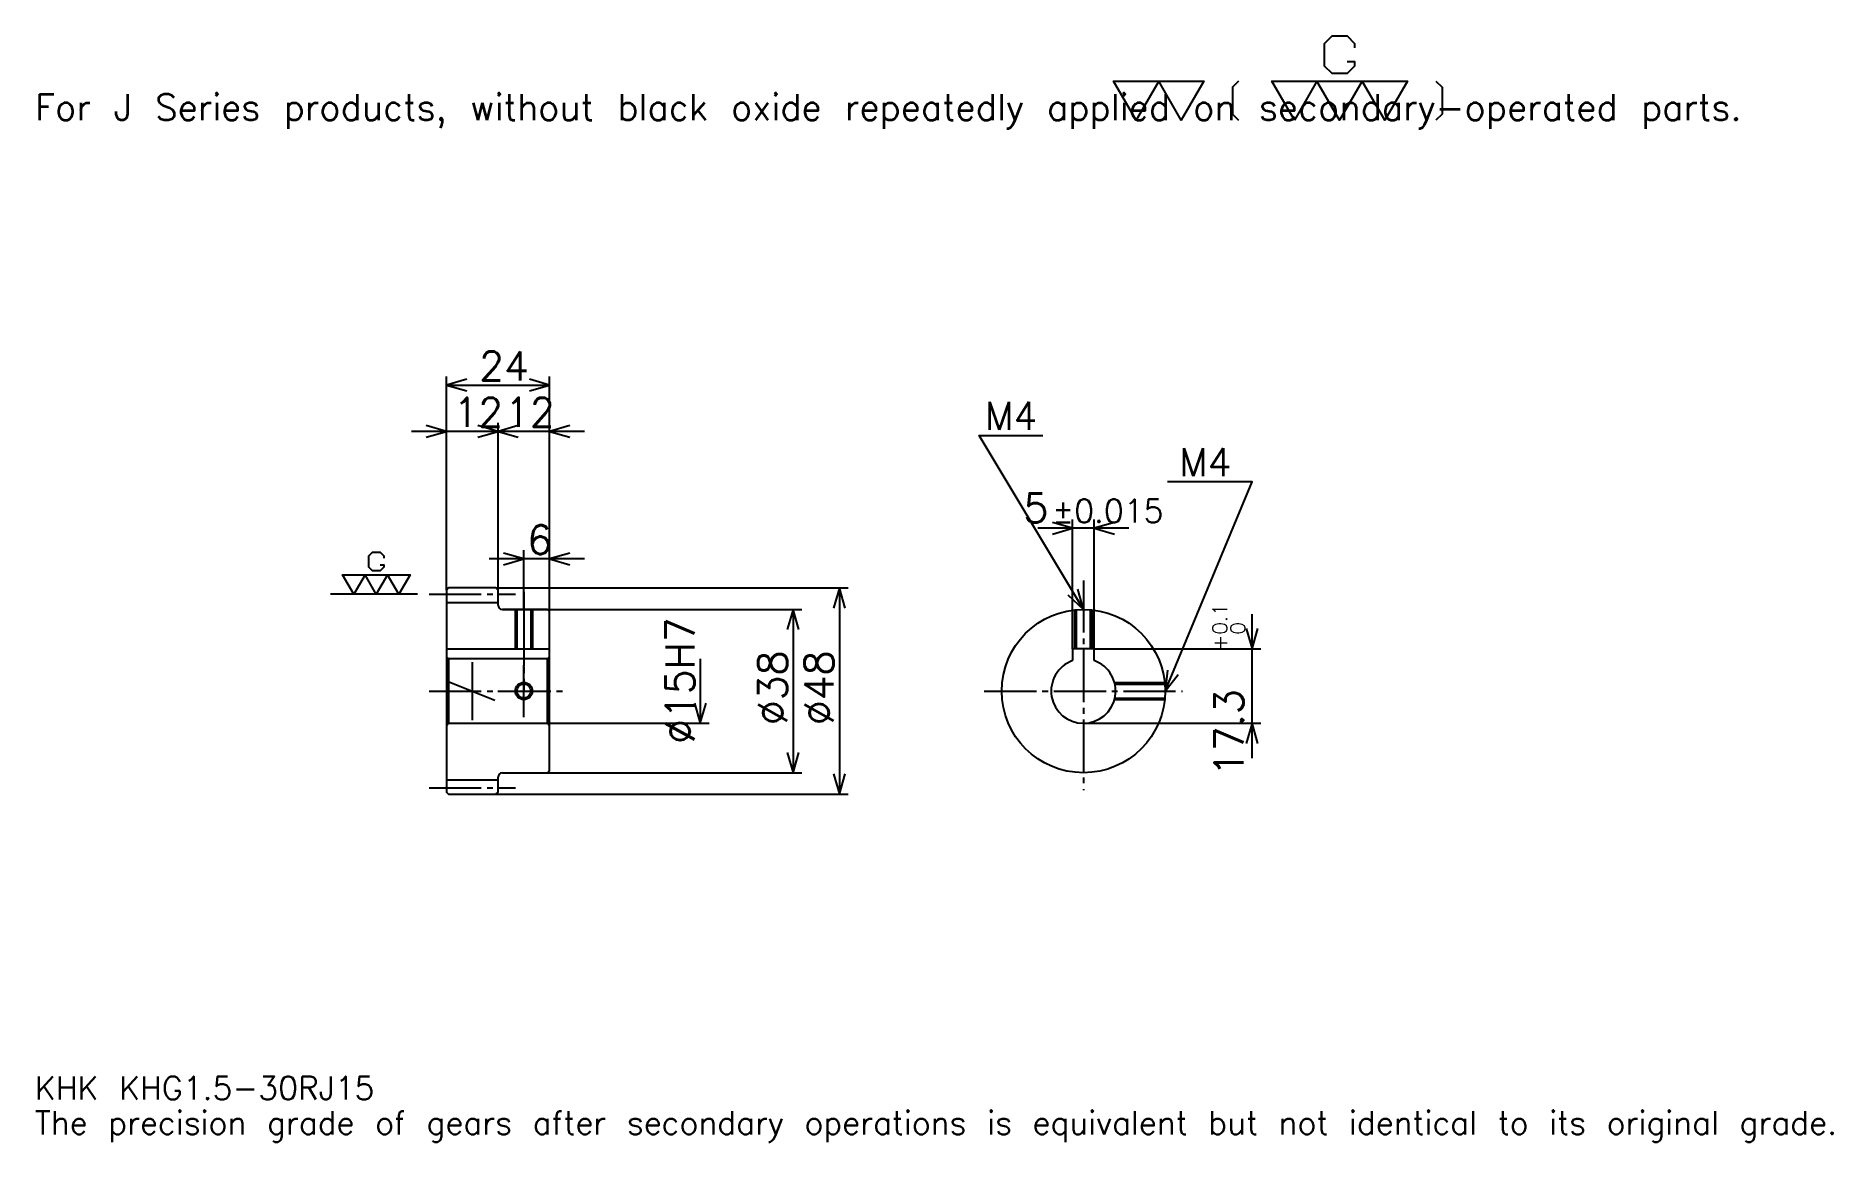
# Model space of a CAD drawing. Extents: x 14 to 432, y 5 to 262.
import ezdxf

# ---------------------------------------------------------------- set-up
doc = ezdxf.new("R2010")
doc.units = 0
doc.linetypes.add('DASHDOT', pattern=[16.173913, 12.130435, -1.347826, 1.347826, -1.347826])
doc.layers.get('0').update_dxf_attribs({"linetype": 'CONTINUOUS'})
doc.layers.add('DASHDOT', color=6, linetype='DASHDOT')
doc.styles.add('KANJI', font='TXT', dxfattribs={"bigfont": 'BIGFONT'})

msp = doc.modelspace()

# ---------------------------------------------------------------- linework, layer by layer
at = {"color": 5}
for p, q in [((109.173904, 133.847824), (109.173904, 183.043472)), ((109.173904, 181.021729), (133.173904, 181.021729)), ((133.173904, 133.847824), (133.173904, 183.043472)), ((121.173904, 133.847824), (121.173904, 172.260864)), ((129.260864, 170.239136), (101.086945, 170.239136)), ((141.260864, 170.239136), (113.086945, 170.239136)), ((267.891296, 147.717392), (246.717377, 147.717392)), ((254.804337, 119.647827), (254.804337, 149.739136)), ((259.804321, 119.647827), (259.804321, 149.739136)), ((127.173904, 133.847824), (127.173904, 142.608688)), ((141.260864, 140.58696), (119.086945, 140.58696)), ((109.173904, 133.347824), (109.173904, 133.847824)), ((120.673904, 133.847824), (133.173904, 133.847824)), ((121.173904, 133.347824), (121.173904, 133.847824)), ((127.173904, 128.847824), (127.173904, 133.847824)), ((127.173904, 128.847824), (127.173904, 133.847824)), ((133.173904, 133.847824), (202.586945, 133.847824)), ((133.173904, 128.347824), (133.173904, 133.847824)), ((200.565216, 133.847824), (200.565216, 85.847824)), ((122.173904, 128.847824), (133.173904, 128.847824)), ((133.173904, 128.847824), (191.804337, 128.847824)), ((189.782593, 128.847824), (189.782593, 90.847824)), ((296.521729, 94.260864), (296.521729, 127.734779)), ((168.217377, 117.347824), (168.217377, 102.347824)), ((259.804321, 119.647827), (298.543457, 119.647827)), ((133.173904, 102.347824), (170.23912, 102.347824)), ((257.304321, 102.347824), (298.543457, 102.347824)), ((122.173904, 90.847824), (133.173904, 90.847824)), ((133.173904, 90.847824), (191.804337, 90.847824)), ((120.673904, 85.847824), (133.173904, 85.847824)), ((133.173904, 85.847824), (202.586945, 85.847824))]:
    msp.add_line(p, q, dxfattribs=at)
at = {"color": 7}
for p, q in [((102.434776, 132.347824), (82.217384, 132.347824)), ((115.173904, 116.586952), (115.173904, 103.108696))]:
    msp.add_line(p, q, dxfattribs=at)
at = {"color": 4}
for p, q in [((109.173904, 130.472824), (121.173904, 130.472824)), ((109.173904, 119.647827), (133.173904, 119.647827)), ((109.673904, 117.347824), (109.673904, 102.347824)), ((132.673904, 117.347824), (133.173904, 117.847824)), ((132.673904, 102.347824), (133.173904, 101.847824)), ((109.173904, 89.222824), (121.173904, 89.222824))]:
    msp.add_line(p, q, dxfattribs=at)
at = {"color": 7}
for points in [[(318.626099, 256.275635), (320.378265, 256.275635), (320.378265, 255.224335), (318.626099, 253.472168), (315.121735, 253.472168), (313.369568, 255.224335), (313.369568, 260.480865), (315.121735, 262.233032), (318.626099, 262.233032), (320.378265, 260.480865), (320.378265, 259.429565)], [(269.565216, 242.608688), (264.308685, 251.720001), (285.334778, 251.720001), (280.078247, 242.608688), (274.821747, 251.720001), (269.565216, 242.608688)], [(293.394775, 251.720001), (291.993042, 250.318253), (291.993042, 244.010422), (293.394775, 242.608688)], [(306.36087, 242.608688), (301.10434, 251.720001), (332.643463, 251.720001), (327.386963, 242.608688), (322.130432, 251.720001), (316.873901, 242.608688), (311.617401, 251.720001), (306.36087, 242.608688)], [(339.301727, 251.720001), (340.703491, 250.318253), (340.703491, 244.010422), (339.301727, 242.608688)], [(93.741295, 139.181305), (94.617386, 139.181305), (94.617386, 138.655655), (93.741295, 137.779572), (91.98912, 137.779572), (91.113037, 138.655655), (91.113037, 141.283905), (91.98912, 142.160004), (93.741295, 142.160004), (94.617386, 141.283905), (94.617386, 140.758255)], [(87.608688, 132.347824), (84.980423, 136.903473), (100.749992, 136.903473), (98.121735, 132.347824), (95.493469, 136.903473), (92.865204, 132.347824), (90.236946, 136.903473), (87.608688, 132.347824)]]:
    msp.add_lwpolyline(points, dxfattribs=at)
at = {"color": 5}
for points in [[(113.891296, 182.369568), (109.173904, 181.021729), (113.891296, 179.67392)], [(128.456512, 179.67392), (133.173904, 181.021729), (128.456512, 182.369568)], [(104.456512, 168.891296), (109.173904, 170.239136), (104.456512, 171.58696)], [(116.456512, 168.891296), (121.173904, 170.239136), (116.456512, 171.58696)], [(125.891296, 171.58696), (121.173904, 170.239136), (125.891296, 168.891296)], [(137.891296, 171.58696), (133.173904, 170.239136), (137.891296, 168.891296)], [(257.304321, 128.847824), (233.043472, 169.282608), (247.869553, 169.282608)], [(276.304321, 109.847824), (296.521729, 158.5), (276.843475, 158.5)], [(250.086945, 146.369568), (254.804337, 147.717392), (250.086945, 149.065216)], [(264.521729, 149.065216), (259.804321, 147.717392), (264.521729, 146.369568)], [(122.456512, 139.239136), (127.173904, 140.58696), (122.456512, 141.934784)], [(137.891296, 141.934784), (133.173904, 140.58696), (137.891296, 139.239136)], [(201.913025, 129.130432), (200.565216, 133.847824), (199.217377, 129.130432)], [(253.721512, 132.199509), (257.304321, 128.847824), (256.03302, 133.586411)], [(191.130432, 124.130432), (189.782593, 128.847824), (188.434784, 124.130432)], [(295.173889, 124.365219), (296.521729, 119.647827), (297.869568, 124.365219)], [(276.869934, 114.721275), (276.304321, 109.847824), (279.359192, 113.686852)], [(166.869553, 107.065216), (168.217377, 102.347824), (169.565216, 107.065216)], [(297.869568, 97.630432), (296.521729, 102.347824), (295.173889, 97.630432)], [(188.434784, 95.565216), (189.782593, 90.847824), (191.130432, 95.565216)], [(199.217377, 90.565216), (200.565216, 85.847824), (201.913025, 90.565216)]]:
    msp.add_lwpolyline(points, dxfattribs=at)
at = {"color": 4}
for points in [[(121.173904, 129.847824), (121.173904, 133.347824), (120.673904, 133.847824), (109.673904, 133.847824), (109.173904, 133.347824), (109.173904, 101.847824)], [(122.173904, 90.847824), (132.673904, 90.847824), (133.173904, 91.347824), (133.173904, 128.347824), (132.673904, 128.847824), (122.173904, 128.847824)], [(125.173904, 128.847824), (125.173904, 119.647827)], [(125.553902, 128.847824), (125.553902, 119.647827)], [(128.7939, 128.847824), (128.7939, 119.647827)], [(129.173904, 128.847824), (129.173904, 119.647827)], [(255.304337, 119.647827), (255.304337, 128.742264)], [(255.684341, 119.647827), (255.684341, 128.778641)], [(258.924316, 119.647827), (258.924316, 128.778641)], [(259.304321, 119.647827), (259.304321, 128.742264)], [(109.173904, 101.847824), (109.673904, 102.347824), (132.673904, 102.347824), (132.673904, 117.347824), (109.673904, 117.347824), (109.173904, 117.847824)], [(259.804321, 116.918892), (259.804321, 119.647827), (254.804337, 119.647827), (254.804337, 116.918892)], [(264.532745, 111.847824), (276.198792, 111.847824)], [(264.627289, 111.467827), (276.235168, 111.467827)], [(264.532745, 107.847824), (276.198792, 107.847824)], [(264.627289, 108.227821), (276.235168, 108.227821)], [(109.173904, 101.847824), (109.173904, 86.347824), (109.673904, 85.847824), (120.673904, 85.847824), (121.173904, 86.347824), (121.173904, 89.847824)]]:
    msp.add_lwpolyline(points, dxfattribs=at)
for centre, radius in [((257.304321, 109.847824), 19), ((127.173904, 109.847824), 1.62)]:
    msp.add_circle(centre, radius, dxfattribs=at)
at = {"color": 7}
msp.add_circle((127.173904, 109.847824), 2, dxfattribs=at)
at = {"color": 4}
for centre, radius, start, end in [((122.173904, 129.847824), 1, 180, 270), ((257.304321, 109.847824), 7.5, 109.47122094, 70.52877906), ((122.173904, 89.847824), 1, 90, 180)]:
    msp.add_arc(centre, radius, start, end, dxfattribs=at)
at = {"layer": 'DASHDOT', "color": 7}
for p, q in [((257.304321, 135.58696), (257.304321, 86.804344)), ((105.130424, 132.347824), (125.217384, 132.347824)), ((127.173904, 128.847824), (127.173904, 109.847824)), ((105.130424, 109.847824), (137.217377, 109.847824)), ((109.173904, 112.211288), (121.173904, 107.48436)), ((234.260864, 109.847824), (280.347839, 109.847824)), ((105.130424, 87.347824), (125.217384, 87.347824))]:
    msp.add_line(p, q, dxfattribs=at)
for points in [[(127.173904, 132.891296), (127.173904, 115.604347)], [(127.173904, 103.804344), (127.173904, 115.891304)], [(121.130424, 109.847824), (133.217377, 109.847824)]]:
    msp.add_lwpolyline(points, dxfattribs=at)

# ---------------------------------------------------------------- texts
at = {"color": 7, "style": 'KANJI'}
for s, height, p in [('For J Series products, without black oxide repeatedly applied on secondary-operated parts.', 6.065217, (13.478261, 242.608688)), ('24', 6.73913, (116.793472, 182.100006)), ('12', 6.73913, (110.793472, 171.317383)), ('12', 6.73913, (122.793472, 171.317383)), ('M4', 6.469565, (234.391296, 170.630432)), ('M4', 6.469565, (279.539124, 159.847824)), ('5', 6.73913, (243.393433, 149.065216)), ('%%p0.015', 5.391304, (250.064346, 149.065216)), ('6', 6.73913, (127.983688, 141.665222)), ('KHK KHG1.5-30RJ15', 5.391304, (13.478261, 14.826087)), ('The precision grade of gears after secondary operations is equivalent but not identical to its original grade.', 5.391304, (13.478261, 6.73913))]:
    msp.add_text(s, height=height, dxfattribs=at).set_placement(p)
for s, height, p in [('%%c15H7', 6.73913, (166.869553, 97.548912)), ('0.1', 3.369565, (290.726074, 122.995682)), ('0', 3.369565, (294.904358, 122.995682)), ('+', 3.369565, (290.726074, 119.221771)), ('%%c38', 6.73913, (188.434784, 101.929344)), ('%%c48', 6.73913, (199.217377, 101.929344)), ('17.3', 6.73913, (294.5, 90.052155))]:
    msp.add_text(s, height=height, rotation=90, dxfattribs=at).set_placement(p)

doc.saveas('drawing.dxf')
